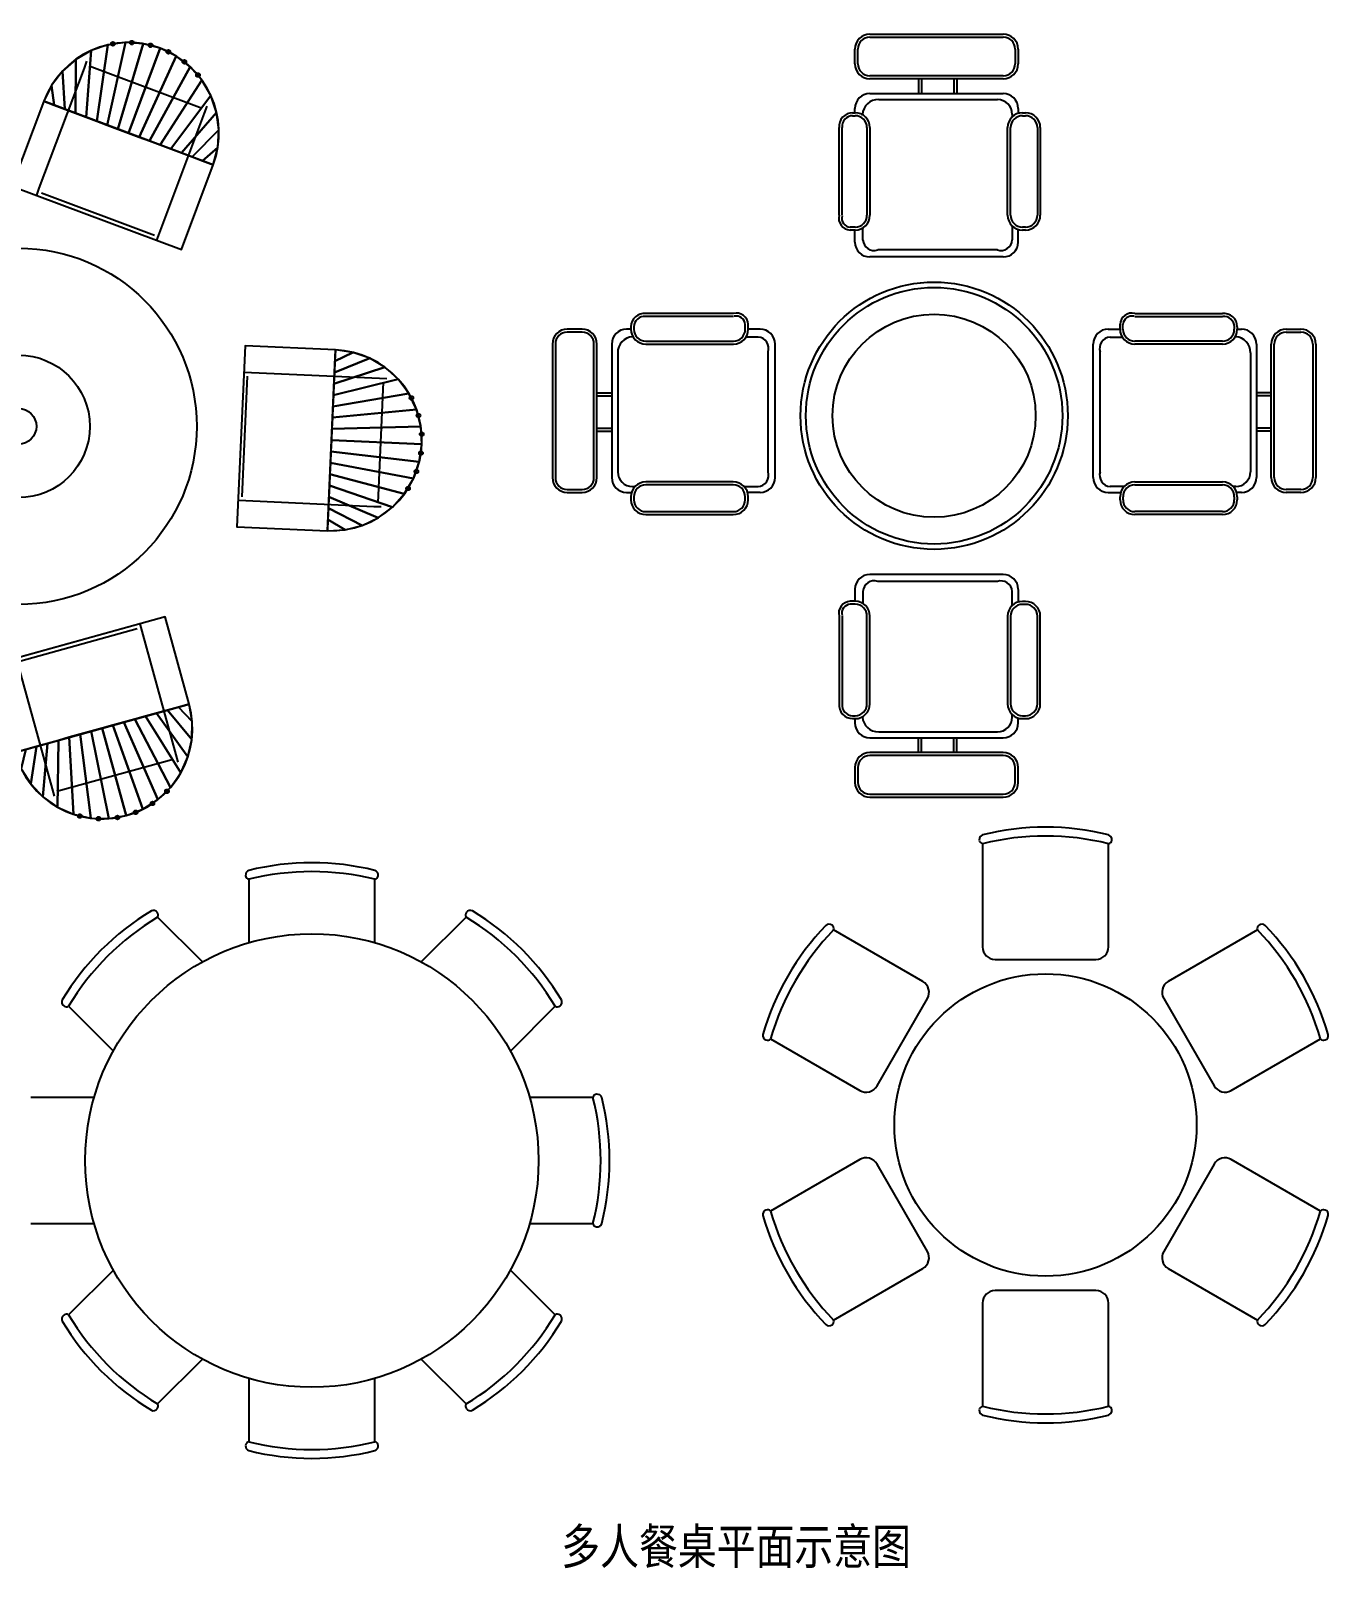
# Model space of a CAD drawing. Extents: x -42728 to 99010, y -18674 to 47645.
# Drawn here: x -20595 to -16224, y 37042 to 42220 of the extents above; entities that cross this region are included whole.
import ezdxf

# ---------------------------------------------------------------- set-up
doc = ezdxf.new("R2010")
doc.units = 0
doc.header["$LTSCALE"] = 100
doc.header["$MEASUREMENT"] = 0
doc.layers.get('0').update_dxf_attribs({"linetype": 'CONTINUOUS'})
doc.layers.add('1-门窗', color=3, linetype='CONTINUOUS')
doc.styles.add('注解-01', font='', dxfattribs={"width": 0.8, "height": 3.5})
doc.styles.get('注解-01').set_extended_font_data('SimSun')

# ---------------------------------------------------------------- blocks, each defined once
blk = doc.blocks.new('A$C683A7D71')
for p, q in [((1068.9, 2569.3), (1518.9, 2569.3)), ((1068.9, 2559.3), (1518.9, 2559.3)), ((1018.9, 2469.3), (1018.9, 2519.3)), ((1028.9, 2469.3), (1028.9, 2519.3)), ((1558.9, 2519.3), (1558.9, 2469.3)), ((1568.9, 2519.3), (1568.9, 2469.3)), ((1518.9, 2429.3), (1068.9, 2429.3)), ((1518.9, 2419.3), (1068.9, 2419.3)), ((1233.6, 2420.4), (1233.6, 2370.3)), ((1243.6, 2420.4), (1243.6, 2370.3)), ((1352.7, 2420.4), (1352.7, 2370.3)), ((1362.7, 2420.4), (1362.7, 2370.3)), ((1068.9, 2369.3), (1518.9, 2369.3)), ((1099.1, 2349.3), (1498.9, 2349.3)), ((1010.9, 2304.7), (1019.5, 2304.7)), ((1010.9, 2294.7), (1019.5, 2294.7)), ((1018.9, 2305.4), (1018.9, 2319.3)), ((1044.5, 2296.1), (1044.4, 2299.1)), ((1548.9, 2299.3), (1548.9, 2290)), ((1568.9, 2319.3), (1568.9, 2302.1)), ((1583.2, 2304.7), (1593.5, 2304.7)), ((1583.2, 2294.7), (1593.5, 2294.7)), ((965.9, 1959.7), (965.9, 2254.7)), ((975.9, 1959.7), (975.9, 2254.7)), ((1059.5, 2254.7), (1059.5, 1959.7)), ((1069.5, 2254.7), (1069.5, 1959.7)), ((1533.2, 1959.9), (1533.2, 2254.7)), ((1543.2, 1959.9), (1543.2, 2254.7)), ((1633.5, 2254.7), (1633.5, 1959.9)), ((1643.5, 2254.7), (1643.5, 1959.9)), ((1019.5, 1919.7), (1002.6, 1919.7)), ((1045.7, 1876.1), (1045.6, 1916.8)), ((1548.9, 1923.5), (1548.9, 1876.5)), ((1593.5, 1919.9), (1583.2, 1919.9)), ((1019.5, 1909.7), (1002.6, 1909.7)), ((1018.9, 1869.3), (1018.9, 1910.8)), ((1569, 1869.3), (1569, 1913.6)), ((1593.5, 1909.9), (1583.2, 1909.9)), ((1518.9, 1819.3), (1068.9, 1819.3)), ((1498.9, 1842.7), (1095.7, 1842.7)), ((609.6, 1629.2), (314.5, 1629.2)), ((609.6, 1619.2), (314.5, 1619.2)), ((1962, 1629.2), (2257, 1629.2)), ((1962, 1619.2), (2257, 1619.2)), ((100, 1576.1), (50, 1576.1)), ((100, 1566.1), (50, 1566.1)), ((263.9, 1576.1), (250, 1576.1)), ((264.5, 1584.2), (264.5, 1575.6)), ((274.5, 1584.2), (274.5, 1575.6)), ((649.6, 1575.6), (649.6, 1592.5)), ((700, 1576.1), (658.5, 1576.1)), ((659.6, 1575.6), (659.6, 1592.5)), ((1871.6, 1576.1), (1913.1, 1576.1)), ((1912, 1575.6), (1912, 1592.5)), ((1922, 1575.6), (1922, 1592.5)), ((2297, 1584.2), (2297, 1575.6)), ((2307, 1584.2), (2307, 1575.6)), ((2307.7, 1576.1), (2321.6, 1576.1)), ((2471.6, 1576.1), (2521.6, 1576.1)), ((2471.6, 1566.1), (2521.6, 1566.1)), ((0, 1526.1), (0, 1076.1)), ((10, 1526.1), (10, 1076.1)), ((140, 1076.1), (140, 1526.1)), ((150, 1076.1), (150, 1526.1)), ((200, 1526.1), (200, 1076.1)), ((273.2, 1550.6), (270.2, 1550.7)), ((314.5, 1535.6), (609.6, 1535.6)), ((314.5, 1525.6), (609.6, 1525.6)), ((693.1, 1549.4), (652.5, 1549.5)), ((750, 1076.1), (750, 1526.1)), ((1821.6, 1076.1), (1821.6, 1526.1)), ((1878.5, 1549.4), (1919.1, 1549.5)), ((2257, 1535.6), (1962, 1535.6)), ((2257, 1525.6), (1962, 1525.6)), ((2298.4, 1550.6), (2301.4, 1550.7)), ((2371.6, 1526.1), (2371.6, 1076.1)), ((2421.6, 1076.1), (2421.6, 1526.1)), ((2431.6, 1076.1), (2431.6, 1526.1)), ((2561.6, 1526.1), (2561.6, 1076.1)), ((2571.6, 1526.1), (2571.6, 1076.1)), ((220, 1496), (220, 1096.1)), ((726.6, 1096.1), (726.6, 1499.4)), ((1845, 1096.1), (1845, 1499.4)), ((2351.6, 1496), (2351.6, 1096.1)), ((148.8, 1361.5), (199, 1361.5)), ((148.8, 1351.5), (199, 1351.5)), ((150, 1361.5), (200.1, 1361.5)), ((150, 1351.5), (200.1, 1351.5)), ((2421.6, 1361.5), (2371.5, 1361.5)), ((2421.6, 1351.5), (2371.5, 1351.5)), ((2422.7, 1361.5), (2372.6, 1361.5)), ((2422.7, 1351.5), (2372.6, 1351.5)), ((148.8, 1242.4), (199, 1242.4)), ((148.8, 1232.4), (199, 1232.4)), ((2422.7, 1242.4), (2372.6, 1242.4)), ((2422.7, 1232.4), (2372.6, 1232.4)), ((50, 1036.1), (100, 1036.1)), ((270, 1046.1), (279.3, 1046.1)), ((609.4, 1061.8), (314.5, 1061.8)), ((609.4, 1051.8), (314.5, 1051.8)), ((645.8, 1046.1), (692.8, 1046.1)), ((1925.8, 1046.1), (1878.8, 1046.1)), ((1962.2, 1061.8), (2257, 1061.8)), ((1962.2, 1051.8), (2257, 1051.8)), ((2301.6, 1046.1), (2292.3, 1046.1)), ((2521.6, 1036.1), (2471.6, 1036.1)), ((50, 1026.1), (100, 1026.1)), ((250, 1026.1), (267.1, 1026.1)), ((264.5, 1011.8), (264.5, 1001.6)), ((274.5, 1011.8), (274.5, 1001.6)), ((649.4, 1001.6), (649.4, 1011.8)), ((699.9, 1026), (655.7, 1026)), ((659.4, 1001.6), (659.4, 1011.8)), ((1871.6, 1026), (1915.9, 1026)), ((1912.2, 1001.6), (1912.2, 1011.8)), ((1922.2, 1001.6), (1922.2, 1011.8)), ((2297, 1011.8), (2297, 1001.6)), ((2321.6, 1026.1), (2304.4, 1026.1)), ((2307, 1011.8), (2307, 1001.6)), ((2521.6, 1026.1), (2471.6, 1026.1)), ((314.5, 961.6), (609.4, 961.6)), ((314.5, 951.6), (609.4, 951.6)), ((2257, 961.6), (1962.2, 961.6)), ((2257, 951.6), (1962.2, 951.6)), ((1518.9, 750), (1068.9, 750)), ((1498.9, 726.6), (1095.7, 726.6)), ((1018.9, 700), (1018.9, 658.5)), ((1045.7, 693.1), (1045.6, 652.5)), ((1548.9, 645.8), (1548.9, 692.8)), ((1569, 699.9), (1569, 655.7)), ((1019.5, 659.6), (1002.6, 659.6)), ((1019.5, 649.6), (1002.6, 649.6)), ((1593.5, 659.4), (1583.2, 659.4)), ((1593.5, 649.4), (1583.2, 649.4)), ((965.9, 609.6), (965.9, 314.5)), ((975.9, 609.6), (975.9, 314.5)), ((1059.5, 314.5), (1059.5, 609.6)), ((1069.5, 314.5), (1069.5, 609.6)), ((1533.2, 609.4), (1533.2, 314.5)), ((1543.2, 609.4), (1543.2, 314.5)), ((1633.5, 314.5), (1633.5, 609.4)), ((1643.5, 314.5), (1643.5, 609.4)), ((1010.9, 274.5), (1019.5, 274.5)), ((1010.9, 264.5), (1019.5, 264.5)), ((1018.9, 263.9), (1018.9, 250)), ((1044.5, 273.2), (1044.4, 270.2)), ((1548.9, 270), (1548.9, 279.3)), ((1568.9, 250), (1568.9, 267.1)), ((1583.2, 274.5), (1593.5, 274.5)), ((1583.2, 264.5), (1593.5, 264.5)), ((1099.1, 220), (1498.9, 220)), ((1068.9, 200), (1518.9, 200)), ((1233.6, 148.8), (1233.6, 199)), ((1243.6, 148.8), (1243.6, 199)), ((1352.7, 148.8), (1352.7, 199)), ((1362.7, 148.8), (1362.7, 199)), ((1518.9, 150), (1068.9, 150)), ((1518.9, 140), (1068.9, 140)), ((1018.9, 100), (1018.9, 50)), ((1028.9, 100), (1028.9, 50)), ((1558.9, 50), (1558.9, 100)), ((1568.9, 50), (1568.9, 100)), ((1068.9, 10), (1518.9, 10)), ((1068.9, 0), (1518.9, 0))]:
    blk.add_line(p, q)
for radius in [450, 432, 342]:
    blk.add_circle((1285.8, 1284.6), radius)
for centre, radius, start, end in [((1068.9, 2519.3), 50, 90, 180), ((1068.9, 2519.3), 40, 90, 180), ((1518.9, 2519.3), 50, 0, 90), ((1518.9, 2519.3), 40, 0, 90), ((1068.9, 2469.3), 50, 180, 270), ((1068.9, 2469.3), 40, 180, 270), ((1518.9, 2469.3), 40, 270, 0), ((1518.9, 2469.3), 50, 270, 0), ((1068.9, 2319.3), 50, 90, 180), ((1098.4, 2295.1), 54.2, 89.3009, 175.7699), ((1498.9, 2299.3), 50, 0, 90), ((1518.9, 2319.3), 50, 0, 90), ((1011.7, 2258.8), 46, 90.95, 185.0462), ((1011.7, 2258.8), 36, 90.95, 185.0462), ((1019.5, 2254.7), 50, 0, 90), ((1019.5, 2254.7), 40, 0, 90), ((1583.2, 2254.7), 50, 90, 180), ((1583.2, 2254.7), 40, 90, 180), ((1593.5, 2254.7), 50, 0, 90), ((1593.5, 2254.7), 40, 0, 90), ((1004.8, 1949.8), 40.2, 165.7556, 266.8441), ((1004.8, 1949.8), 30.2, 165.7556, 266.8441), ((1019.5, 1959.7), 40, 270, 0), ((1019.5, 1959.7), 50, 270, 0), ((1583.2, 1959.9), 50, 180, 270), ((1583.2, 1959.9), 40, 180, 270), ((1593.5, 1959.9), 50, 270, 0), ((1593.5, 1959.9), 40, 270, 0), ((1068.9, 1869.3), 50, 180, 270), ((1083.9, 1879.1), 38.3, 184.473, 287.9867), ((1510.6, 1879.3), 38.4, 252.2762, 355.8312), ((1518.9, 1869.3), 50, 270, 0), ((310.5, 1583.4), 46, 84.9538, 179.05), ((310.5, 1583.4), 36, 84.9538, 179.05), ((619.5, 1590.2), 40.2, 3.1559, 104.2444), ((619.5, 1590.2), 30.2, 3.1559, 104.2444), ((1952.1, 1590.2), 40.2, 75.7556, 176.8441), ((1952.1, 1590.2), 30.2, 75.7556, 176.8441), ((2261.1, 1583.4), 46, 0.95, 95.0462), ((2261.1, 1583.4), 36, 0.95, 95.0462), ((50, 1526.1), 50, 90, 180), ((50, 1526.1), 40, 90, 180), ((100, 1526.1), 50, 0, 90), ((100, 1526.1), 40, 0, 90), ((250, 1526.1), 50, 90, 180), ((314.5, 1575.6), 50, 180, 270), ((314.5, 1575.6), 40, 180, 270), ((609.6, 1575.6), 50, 270, 0), ((609.6, 1575.6), 40, 270, 0), ((700, 1526.1), 50, 0, 90), ((1871.6, 1526.1), 50, 90, 180), ((1962, 1575.6), 50, 180, 270), ((1962, 1575.6), 40, 180, 270), ((2257, 1575.6), 50, 270, 0), ((2257, 1575.6), 40, 270, 0), ((2321.6, 1526.1), 50, 0, 90), ((2471.6, 1526.1), 50, 90, 180), ((2471.6, 1526.1), 40, 90, 180), ((2521.6, 1526.1), 50, 0, 90), ((2521.6, 1526.1), 40, 0, 90), ((274.2, 1496.6), 54.2, 94.2301, 180.6991), ((690.1, 1511.2), 38.3, 342.0133, 85.527), ((1881.4, 1511.2), 38.3, 94.473, 197.9867), ((2297.4, 1496.6), 54.2, 359.3009, 85.7699), ((270, 1096.1), 50, 180, 270), ((690, 1084.5), 38.4, 274.1688, 17.7238), ((1881.6, 1084.5), 38.4, 162.2762, 265.8312), ((2301.6, 1096.1), 50, 270, 0), ((50, 1076.1), 50, 180, 270), ((50, 1076.1), 40, 180, 270), ((100, 1076.1), 50, 270, 0), ((100, 1076.1), 40, 270, 0), ((250, 1076.1), 50, 180, 270), ((314.5, 1011.8), 50, 90, 180), ((314.5, 1011.8), 40, 90, 180), ((609.4, 1011.8), 50, 0, 90), ((609.4, 1011.8), 40, 0, 90), ((700, 1076.1), 50, 270, 0), ((1871.6, 1076.1), 50, 180, 270), ((1962.2, 1011.8), 50, 90, 180), ((1962.2, 1011.8), 40, 90, 180), ((2257, 1011.8), 50, 0, 90), ((2257, 1011.8), 40, 0, 90), ((2321.6, 1076.1), 50, 270, 0), ((2471.6, 1076.1), 50, 180, 270), ((2471.6, 1076.1), 40, 180, 270), ((2521.6, 1076.1), 50, 270, 0), ((2521.6, 1076.1), 40, 270, 0), ((314.5, 1001.6), 50, 180, 270), ((314.5, 1001.6), 40, 180, 270), ((609.4, 1001.6), 50, 270, 0), ((609.4, 1001.6), 40, 270, 0), ((1962.2, 1001.6), 50, 180, 270), ((1962.2, 1001.6), 40, 180, 270), ((2257, 1001.6), 50, 270, 0), ((2257, 1001.6), 40, 270, 0), ((1068.9, 700), 50, 90, 180), ((1083.9, 690.1), 38.3, 72.0133, 175.527), ((1510.6, 690), 38.4, 4.1688, 107.7238), ((1518.9, 700), 50, 0, 90), ((1004.8, 619.5), 40.2, 93.1559, 194.2444), ((1004.8, 619.5), 30.2, 93.1559, 194.2444), ((1019.5, 609.6), 50, 0, 90), ((1019.5, 609.6), 40, 0, 90), ((1583.2, 609.4), 50, 90, 180), ((1583.2, 609.4), 40, 90, 180), ((1593.5, 609.4), 50, 0, 90), ((1593.5, 609.4), 40, 0, 90), ((1011.7, 310.5), 46, 174.9538, 269.05), ((1011.7, 310.5), 36, 174.9538, 269.05), ((1019.5, 314.5), 40, 270, 0), ((1019.5, 314.5), 50, 270, 0), ((1583.2, 314.5), 50, 180, 270), ((1583.2, 314.5), 40, 180, 270), ((1593.5, 314.5), 40, 270, 0), ((1593.5, 314.5), 50, 270, 0), ((1098.4, 274.2), 54.2, 184.2301, 270.6991), ((1498.9, 270), 50, 270, 0), ((1068.9, 250), 50, 180, 270), ((1518.9, 250), 50, 270, 0), ((1068.9, 100), 50, 90, 180), ((1068.9, 100), 40, 90, 180), ((1518.9, 100), 50, 0, 90), ((1518.9, 100), 40, 0, 90), ((1068.9, 50), 50, 180, 270), ((1068.9, 50), 40, 180, 270), ((1518.9, 50), 50, 270, 0), ((1518.9, 50), 40, 270, 0)]:
    blk.add_arc(centre, radius, start, end)
blk = doc.blocks.new('A$C13873D80')
for p, q in [((1412, 2533.8), (1420.9, 2557.6)), ((1428.3, 2541.2, 152.4), (1808.9, 2398.6, 152.4)), ((1260.4, 2129.5, 152.4), (1412, 2533.8, 152.4)), ((1275.2, 2422.3, 355.6), (1168.3, 2136.9, 355.6)), ((1664.8, 1977.9, 152.4), (1816.3, 2382.3, 152.4)), ((1816.3, 2382.3), (1825.2, 2406)), ((109.8, 1928.8, 152.4), (363, 2246.7, 152.4)), ((380.8, 2248.7), (361, 2264.5)), ((718.6, 1979.6, 152.4), (380.8, 2248.7, 152.4)), ((793.8, 2033.3, 355.6), (555.4, 2223.3, 355.6)), ((1739.1, 1922.9, 355.6), (1846.1, 2208.4, 355.6)), ((1168.3, 2136.9, 355.6), (1739.1, 1922.9, 355.6)), ((1251.5, 2105.7), (1260.4, 2129.5)), ((1648.4, 1970.5, 152.4), (1267.9, 2113.1, 152.4)), ((414, 1556.5, 355.6), (793.8, 2033.3, 355.6)), ((738.4, 1963.8), (718.6, 1979.6)), ((1655.9, 1954.1), (1664.8, 1977.9)), ((111.8, 1911), (91.9, 1926.8)), ((720.6, 1961.8, 152.4), (467.3, 1643.9, 152.4)), ((449.5, 1641.9, 152.4), (111.8, 1911, 152.4)), ((175.6, 1746.5, 355.6), (414, 1556.5, 355.6)), ((469.4, 1626.1), (449.5, 1641.9)), ((1953.3, 1598.8, 355.6), (1926.2, 989.8, 355.6)), ((2257.8, 1585.3, 355.6), (1953.3, 1598.8, 355.6)), ((1949.3, 1510), (1974.7, 1508.9)), ((1974.7, 1508.9, 152.4), (2406.1, 1489.7, 152.4)), ((1943.4, 1090.7, 152.4), (1961.5, 1496.7, 152.4)), ((2418.2, 1476.5, 152.4), (2400.2, 1070.5, 152.4)), ((2406.1, 1489.7), (2431.5, 1488.6)), ((396.7, 1168.4, 355.6), (142.4, 1000.4, 355.6)), ((732.8, 659.8, 355.6), (396.7, 1168.4, 355.6)), ((445.7, 1094.2), (424.6, 1080.2)), ((424.6, 1080.2, 152.4), (64.3, 842.2, 152.4)), ((442.1, 1076.7, 152.4), (666.2, 737.6, 152.4)), ((1930.2, 1078.6), (1955.6, 1077.5)), ((1955.6, 1077.5, 152.4), (2386.9, 1058.3, 152.4)), ((2386.9, 1058.3), (2412.3, 1057.2)), ((1926.2, 989.8, 355.6), (2230.7, 976.3, 355.6)), ((64.3, 842.2), (43.1, 828.2)), ((284.8, 485.5, 152.4), (60.7, 824.6, 152.4)), ((683.8, 734), (662.6, 720)), ((662.6, 720, 152.4), (302.3, 481.9, 152.4)), ((1684.2, 686, 355.6), (1096.6, 523.5, 355.6)), ((1765.4, 392.2, 355.6), (1684.2, 686, 355.6)), ((478.5, 491.8, 355.6), (732.8, 659.8, 355.6)), ((1197.9, 538.3, 152.4), (1589.6, 646.6, 152.4)), ((1598.5, 662.3), (1605.2, 637.8)), ((1605.2, 637.8, 152.4), (1720.3, 221.6, 152.4)), ((1096.6, 523.5, 355.6), (1177.8, 229.7, 355.6)), ((1182.3, 547.2), (1189.1, 522.7)), ((1189.1, 522.7, 152.4), (1304.1, 106.5, 152.4)), ((302.3, 481.9), (281.2, 467.9)), ((1720.3, 221.6), (1727.1, 197.1)), ((1711.5, 206, 152.4), (1319.8, 97.7, 152.4)), ((1304.1, 106.5), (1310.9, 82))]:
    blk.add_line(p, q)
for centre, radius in [((1508.5, 2615.6, 406.4), 6.35), ((1572.1, 2619.9, 406.4), 6.35), ((1635.2, 2610.9, 406.4), 6.35), ((1695, 2588.9, 406.4), 6.35), ((1748.9, 2555, 406.4), 6.35), ((1794.7, 2510.6, 406.4), 6.35), ((195.7, 2238, 406.4), 6.35), ((252, 2267.8, 406.4), 6.35), ((146.8, 2197.2, 406.4), 6.35), ((107.4, 2147, 406.4), 6.35), ((79.3, 2089.8, 406.4), 6.35), ((63.8, 2028.1, 406.4), 6.35), ((1190.5, 1327.6, 750), 600), ((1190.5, 1327.6), 240), ((2513.8, 1423.2, 406.4), 6.35), ((1190.5, 1327.6, 50), 60), ((2537.5, 1364, 406.4), 6.35), ((2548.4, 1301.3, 406.4), 6.35), ((2546, 1237.6, 406.4), 6.35), ((2530.4, 1175.8, 406.4), 6.35), ((2502.3, 1118.6, 406.4), 6.35), ((6.3, 725.6, 406.4), 6.35), ((17.3, 662.8, 406.4), 6.35), ((41, 603.7, 406.4), 6.35), ((76.5, 550.8, 406.4), 6.35), ((122.2, 506.4, 406.4), 6.35), ((176.1, 472.5, 406.4), 6.35), ((1690.3, 98.6, 406.4), 6.35), ((1641.4, 57.8, 406.4), 6.35), ((1397.1, 15.4, 406.4), 6.35), ((1460.2, 6.3, 406.4), 6.35), ((1523.8, 10.6, 406.4), 6.35), ((1585.1, 28, 406.4), 6.35)]:
    blk.add_circle(centre, radius)
for centre, start, end in [((1560.7, 2315.3, 355.6), 339.4563, 159.4563), ((1560.7, 2315.3, 762), 24.4563, 114.4563), ((365.5, 1984.9, 355.6), 51.4563, 231.4563), ((365.5, 1984.9, 762), 96.4563, 186.4563), ((2244.3, 1280.8, 355.6), 267.4563, 87.4563), ((2244.3, 1280.8, 762), 312.4563, 42.4563), ((310.5, 746.1, 355.6), 123.4563, 303.4563), ((310.5, 746.1, 762), 168.4563, 258.4563), ((1471.6, 310.9, 355.6), 195.4563, 15.4563), ((1471.6, 310.9, 762), 240.4563, 330.4563)]:
    blk.add_arc(centre, 304.8, start, end)
for points in [[(1382.3, 2382.2, 406.4), (1417.9, 2368.8, 406.4), (1434.5, 2592.8, 406.4), (1382.8, 2562.8, 406.4)], [(1417.9, 2368.8, 406.4), (1453.6, 2355.4, 406.4), (1491, 2612.1, 406.4), (1434.5, 2592.8, 406.4)], [(1453.6, 2355.4, 406.4), (1489.3, 2342.1, 406.4), (1550.2, 2619.9, 406.4), (1491, 2612.1, 406.4)], [(1489.3, 2342.1, 406.4), (1525, 2328.7, 406.4), (1609.9, 2616.1, 406.4), (1550.2, 2619.9, 406.4)], [(1525, 2328.7, 406.4), (1560.7, 2315.3, 406.4), (1667.6, 2600.7, 406.4), (1609.9, 2616.1, 406.4)], [(1560.7, 2315.3, 406.4), (1596.3, 2301.9, 406.4), (1721.2, 2574.4, 406.4), (1667.6, 2600.7, 406.4)], [(1346.6, 2395.5, 406.4), (1382.3, 2382.2, 406.4), (1382.8, 2562.8, 406.4), (1337.9, 2523.4, 406.4)], [(1596.3, 2301.9, 406.4), (1632, 2288.6, 406.4), (1768.7, 2538.1, 406.4), (1721.2, 2574.4, 406.4)], [(1632, 2288.6, 406.4), (1667.7, 2275.2, 406.4), (1808.2, 2493.2, 406.4), (1768.7, 2538.1, 406.4)], [(1310.9, 2408.9, 406.4), (1346.6, 2395.5, 406.4), (1337.9, 2523.4, 406.4), (1301.6, 2475.9, 406.4)], [(1667.7, 2275.2, 406.4), (1703.4, 2261.8, 406.4), (1838.1, 2441.5, 406.4), (1808.2, 2493.2, 406.4)], [(1275.2, 2422.3, 406.4), (1310.9, 2408.9, 406.4), (1301.6, 2475.9, 406.4), (1275.2, 2422.3, 406.4)], [(1703.4, 2261.8, 406.4), (1739, 2248.5, 406.4), (1857.4, 2385, 406.4), (1838.1, 2441.5, 406.4)], [(1275.2, 2422.3, 406.4), (1168.3, 2136.9, 406.4), (1739.1, 1922.9, 406.4), (1846.1, 2208.4, 406.4)], [(1739, 2248.5, 406.4), (1774.7, 2235.1, 406.4), (1865.3, 2325.7, 406.4), (1857.4, 2385, 406.4)], [(436.7, 2074.3, 406.4), (460.5, 2104.1, 406.4), (331.2, 2287.7, 406.4), (272.8, 2275.2, 406.4)], [(460.5, 2104.1, 406.4), (484.2, 2133.9, 406.4), (391, 2288.6, 406.4), (331.2, 2287.7, 406.4)], [(484.2, 2133.9, 406.4), (507.9, 2163.7, 406.4), (449.7, 2277.8, 406.4), (391, 2288.6, 406.4)], [(1774.7, 2235.1, 406.4), (1810.4, 2221.7, 406.4), (1861.4, 2266.1, 406.4), (1865.3, 2325.7, 406.4)], [(389.2, 2014.7, 406.4), (413, 2044.5, 406.4), (217.9, 2251.6, 406.4), (168.7, 2217.6, 406.4)], [(413, 2044.5, 406.4), (436.7, 2074.3, 406.4), (272.8, 2275.2, 406.4), (217.9, 2251.6, 406.4)], [(507.9, 2163.7, 406.4), (531.7, 2193.5, 406.4), (505.3, 2255.7, 406.4), (449.7, 2277.8, 406.4)], [(531.7, 2193.5, 406.4), (555.4, 2223.3, 406.4), (555.4, 2223.3, 406.4), (505.3, 2255.7, 406.4)], [(1810.4, 2221.7, 406.4), (1846.1, 2208.4, 406.4), (1846.1, 2208.4, 406.4), (1861.4, 2266.1, 406.4)], [(341.8, 1955.1, 406.4), (365.5, 1984.9, 406.4), (127.1, 2174.8, 406.4), (94.6, 2124.6, 406.4)], [(365.5, 1984.9, 406.4), (389.2, 2014.7, 406.4), (168.7, 2217.6, 406.4), (127.1, 2174.8, 406.4)], [(175.6, 1746.5, 406.4), (414, 1556.5, 406.4), (793.8, 2033.3, 406.4), (555.4, 2223.3, 406.4)], [(318, 1925.3, 406.4), (341.8, 1955.1, 406.4), (94.6, 2124.6, 406.4), (72.6, 2069.1, 406.4)], [(294.3, 1895.5, 406.4), (318, 1925.3, 406.4), (72.6, 2069.1, 406.4), (61.8, 2010.3, 406.4)], [(270.5, 1865.7, 406.4), (294.3, 1895.5, 406.4), (61.8, 2010.3, 406.4), (62.6, 1950.6, 406.4)], [(246.8, 1835.9, 406.4), (270.5, 1865.7, 406.4), (62.6, 1950.6, 406.4), (75.1, 1892.2, 406.4)], [(223.1, 1806.1, 406.4), (246.8, 1835.9, 406.4), (75.1, 1892.2, 406.4), (98.8, 1837.3, 406.4)], [(199.3, 1776.3, 406.4), (223.1, 1806.1, 406.4), (98.8, 1837.3, 406.4), (132.7, 1788.1, 406.4)], [(175.6, 1746.5, 406.4), (199.3, 1776.3, 406.4), (132.7, 1788.1, 406.4), (175.6, 1746.5, 406.4)], [(2257.8, 1585.3, 406.4), (1953.3, 1598.8, 406.4), (1926.2, 989.8, 406.4), (2230.7, 976.3, 406.4)], [(2254.4, 1509.2, 406.4), (2252.7, 1471.1, 406.4), (2424.7, 1526.5, 406.4), (2373.3, 1556.9, 406.4)], [(2256.1, 1547.2, 406.4), (2254.4, 1509.2, 406.4), (2373.3, 1556.9, 406.4), (2316.9, 1576.8, 406.4)], [(2257.8, 1585.3, 406.4), (2256.1, 1547.2, 406.4), (2316.9, 1576.8, 406.4), (2257.8, 1585.3, 406.4)], [(2252.7, 1471.1, 406.4), (2251, 1433, 406.4), (2469.1, 1486.5, 406.4), (2424.7, 1526.5, 406.4)], [(2251, 1433, 406.4), (2249.3, 1395, 406.4), (2505, 1438.7, 406.4), (2469.1, 1486.5, 406.4)], [(2249.3, 1395, 406.4), (2247.6, 1356.9, 406.4), (2530.8, 1384.8, 406.4), (2505, 1438.7, 406.4)], [(2247.6, 1356.9, 406.4), (2245.9, 1318.8, 406.4), (2545.5, 1326.9, 406.4), (2530.8, 1384.8, 406.4)], [(2245.9, 1318.8, 406.4), (2244.3, 1280.8, 406.4), (2548.8, 1267.3, 406.4), (2545.5, 1326.9, 406.4)], [(2242.6, 1242.7, 406.4), (2240.9, 1204.7, 406.4), (2520.4, 1151.8, 406.4), (2540.3, 1208.1, 406.4)], [(2244.3, 1280.8, 406.4), (2242.6, 1242.7, 406.4), (2540.3, 1208.1, 406.4), (2548.8, 1267.3, 406.4)], [(2240.9, 1204.7, 406.4), (2239.2, 1166.6, 406.4), (2489.9, 1100.4, 406.4), (2520.4, 1151.8, 406.4)], [(478.5, 491.8, 406.4), (732.8, 659.8, 406.4), (396.7, 1168.4, 406.4), (142.4, 1000.4, 406.4)], [(2239.2, 1166.6, 406.4), (2237.5, 1128.5, 406.4), (2450, 1055.9, 406.4), (2489.9, 1100.4, 406.4)], [(2235.8, 1090.5, 406.4), (2234.1, 1052.4, 406.4), (2348.3, 994.3, 406.4), (2402.2, 1020.1, 406.4)], [(2237.5, 1128.5, 406.4), (2235.8, 1090.5, 406.4), (2402.2, 1020.1, 406.4), (2450, 1055.9, 406.4)], [(2234.1, 1052.4, 406.4), (2232.4, 1014.3, 406.4), (2290.4, 979.5, 406.4), (2348.3, 994.3, 406.4)], [(163.4, 968.6, 406.4), (142.4, 1000.4, 406.4), (142.4, 1000.4, 406.4), (96.1, 962.7, 406.4)], [(2232.4, 1014.3, 406.4), (2230.7, 976.3, 406.4), (2230.7, 976.3, 406.4), (2290.4, 979.5, 406.4)], [(205.4, 905, 406.4), (184.4, 936.8, 406.4), (57.9, 916.7, 406.4), (29.5, 864.2, 406.4)], [(184.4, 936.8, 406.4), (163.4, 968.6, 406.4), (96.1, 962.7, 406.4), (57.9, 916.7, 406.4)], [(226.5, 873.2, 406.4), (205.4, 905, 406.4), (29.5, 864.2, 406.4), (11.8, 807.1, 406.4)], [(247.5, 841.4, 406.4), (226.5, 873.2, 406.4), (11.8, 807.1, 406.4), (5.7, 747.6, 406.4)], [(268.5, 809.7, 406.4), (247.5, 841.4, 406.4), (5.7, 747.6, 406.4), (11.2, 688.2, 406.4)], [(289.5, 777.9, 406.4), (268.5, 809.7, 406.4), (11.2, 688.2, 406.4), (28.3, 630.9, 406.4)], [(310.5, 746.1, 406.4), (289.5, 777.9, 406.4), (28.3, 630.9, 406.4), (56.2, 578, 406.4)], [(331.5, 714.3, 406.4), (310.5, 746.1, 406.4), (56.2, 578, 406.4), (93.8, 531.7, 406.4)], [(352.5, 682.5, 406.4), (331.5, 714.3, 406.4), (93.8, 531.7, 406.4), (139.8, 493.5, 406.4)], [(373.5, 650.7, 406.4), (352.5, 682.5, 406.4), (139.8, 493.5, 406.4), (192.4, 465.1, 406.4)], [(1765.4, 392.2, 406.4), (1684.2, 686, 406.4), (1096.6, 523.5, 406.4), (1177.8, 229.7, 406.4)], [(394.5, 618.9, 406.4), (373.5, 650.7, 406.4), (192.4, 465.1, 406.4), (249.5, 447.5, 406.4)], [(415.5, 587.2, 406.4), (394.5, 618.9, 406.4), (249.5, 447.5, 406.4), (308.9, 441.3, 406.4)], [(436.5, 555.4, 406.4), (415.5, 587.2, 406.4), (308.9, 441.3, 406.4), (368.4, 446.8, 406.4)], [(457.5, 523.6, 406.4), (436.5, 555.4, 406.4), (368.4, 446.8, 406.4), (425.7, 463.9, 406.4)], [(478.5, 491.8, 406.4), (457.5, 523.6, 406.4), (425.7, 463.9, 406.4), (478.5, 491.8, 406.4)], [(1691.9, 371.9, 406.4), (1655.2, 361.7, 406.4), (1761, 215.3, 406.4), (1774.1, 273.6, 406.4)], [(1728.7, 382, 406.4), (1691.9, 371.9, 406.4), (1774.1, 273.6, 406.4), (1775.6, 333.3, 406.4)], [(1765.4, 392.2, 406.4), (1728.7, 382, 406.4), (1775.6, 333.3, 406.4), (1765.4, 392.2, 406.4)], [(1471.6, 310.9, 406.4), (1434.9, 300.8, 406.4), (1494, 7, 406.4), (1552.8, 17.2, 406.4)], [(1508.3, 321.1, 406.4), (1471.6, 310.9, 406.4), (1552.8, 17.2, 406.4), (1608.6, 38.7, 406.4)], [(1545.1, 331.3, 406.4), (1508.3, 321.1, 406.4), (1608.6, 38.7, 406.4), (1659.1, 70.6, 406.4)], [(1581.8, 341.4, 406.4), (1545.1, 331.3, 406.4), (1659.1, 70.6, 406.4), (1702.4, 111.8, 406.4)], [(1618.5, 351.6, 406.4), (1581.8, 341.4, 406.4), (1702.4, 111.8, 406.4), (1736.8, 160.7, 406.4)], [(1655.2, 361.7, 406.4), (1618.5, 351.6, 406.4), (1736.8, 160.7, 406.4), (1761, 215.3, 406.4)], [(1288, 260.2, 406.4), (1251.3, 250, 406.4), (1231.3, 123.5, 406.4), (1272.5, 80.2, 406.4)], [(1324.7, 270.3, 406.4), (1288, 260.2, 406.4), (1272.5, 80.2, 406.4), (1321.3, 45.8, 406.4)], [(1361.4, 280.5, 406.4), (1324.7, 270.3, 406.4), (1321.3, 45.8, 406.4), (1375.9, 21.6, 406.4)], [(1398.2, 290.6, 406.4), (1361.4, 280.5, 406.4), (1375.9, 21.6, 406.4), (1434.2, 8.4, 406.4)], [(1434.9, 300.8, 406.4), (1398.2, 290.6, 406.4), (1434.2, 8.4, 406.4), (1494, 7, 406.4)], [(1214.6, 239.9, 406.4), (1177.8, 229.7, 406.4), (1177.8, 229.7, 406.4), (1199.3, 174, 406.4)], [(1251.3, 250, 406.4), (1214.6, 239.9, 406.4), (1199.3, 174, 406.4), (1231.3, 123.5, 406.4)]]:
    blk.add_3dface(points)

msp = doc.modelspace()

# ---------------------------------------------------------------- linework, layer by layer
at = {"layer": '1-门窗'}
for p, q in [((-17388.8893, 39482.05409), (-17388.8893, 39135.00143)), ((-16964.66622, 39135.00143), (-16964.66622, 39482.05409)), ((-19860.24549, 39362.40763), (-19860.24549, 39149.00487)), ((-19436.02241, 39149.00487), (-19436.02241, 39362.40763)), ((-20016.84681, 39084.13847), (-20167.74536, 39235.03702)), ((-19128.52254, 39235.03702), (-19279.42108, 39084.13847)), ((-17590.25096, 39018.74522), (-17890.80738, 39192.27155)), ((-16462.74814, 39192.27155), (-16763.30455, 39018.74522)), ((-17346.46699, 39092.57912), (-17007.08853, 39092.57912)), ((-20467.71637, 38935.066), (-20316.81783, 38784.16746)), ((-18979.45006, 38784.16746), (-18828.55152, 38935.066)), ((-17744.41255, 38666.8849), (-17574.72332, 38960.79527)), ((-16778.8322, 38960.79527), (-16609.14296, 38666.8849)), ((-18102.91892, 38824.88359), (-17802.3625, 38651.35726)), ((-16551.19301, 38651.35726), (-16250.6366, 38824.88359)), ((-20381.68422, 38627.56613), (-20595.08699, 38627.56613)), ((-18701.1809, 38627.56613), (-18914.58367, 38627.56613)), ((-17802.3625, 38418.84483), (-18102.91892, 38245.31851)), ((-16250.6366, 38245.31851), (-16551.19301, 38418.84483)), ((-17574.72332, 38109.40682), (-17744.41255, 38403.31719)), ((-16609.14296, 38403.31719), (-16778.8322, 38109.40682)), ((-20595.08699, 38203.34305), (-20381.68422, 38203.34305)), ((-18914.58367, 38203.34305), (-18701.1809, 38203.34305)), ((-20316.81783, 38046.74172), (-20467.71637, 37895.84318)), ((-18828.55152, 37895.84318), (-18979.45006, 38046.74172)), ((-17890.80738, 37877.93054), (-17590.25096, 38051.45687)), ((-16763.30455, 38051.45687), (-16462.74814, 37877.93054)), ((-17007.08853, 37977.62297), (-17346.46699, 37977.62297)), ((-17388.8893, 37935.20066), (-17388.8893, 37588.148)), ((-16964.66622, 37588.148), (-16964.66622, 37935.20066)), ((-20167.74536, 37595.87217), (-20016.84681, 37746.77071)), ((-19279.42108, 37746.77071), (-19128.52254, 37595.87217)), ((-19860.24549, 37681.90431), (-19860.24549, 37468.50155)), ((-19436.02241, 37468.50155), (-19436.02241, 37681.90431))]:
    msp.add_line(p, q, dxfattribs=at)
for centre, radius in [((-19648.13395, 38415.45459), 763.60154), ((-17176.77776, 38535.10105), 509.06769)]:
    msp.add_circle(centre, radius, dxfattribs=at)
for centre, radius, start, end in [((-17384.00437, 39496.71524), 15.97695, 107.8005, 188.662), ((-17176.77776, 38662.58555), 875.42674, 75.97797, 104.022), ((-17176.77776, 38632.71346), 875.42674, 75.97797, 104.022), ((-16969.55115, 39496.71524), 15.97695, 351.338, 72.19953), ((-17386.02367, 39495.58893), 13.83456, 185.3119, 258.05), ((-16967.52972, 39495.58893), 13.83456, 281.95, 354.6881), ((-19648.13395, 38542.93909), 875.42674, 75.97797, 104.022), ((-19855.36056, 39377.06878), 15.97695, 107.8005, 188.662), ((-19857.37986, 39375.94247), 13.83456, 185.3119, 258.05), ((-19648.13395, 38513.067), 875.42674, 75.97797, 104.022), ((-19440.90734, 39377.06878), 15.97695, 351.338, 72.19953), ((-19438.88591, 39375.94247), 13.83456, 281.95, 354.6881), ((-19738.2791, 38505.59975), 875.42674, 120.97797, 149.022), ((-20181.56652, 39241.94985), 15.97695, 36.338, 117.19953), ((-20179.34074, 39242.58279), 13.83456, 326.95, 39.6881), ((-19116.92566, 39242.58129), 13.83456, 140.3119, 213.05), ((-19114.70137, 39241.94985), 15.97695, 62.8005, 143.662), ((-19557.98879, 38505.59975), 875.42674, 30.97797, 59.022), ((-19717.15634, 38484.47699), 875.42674, 120.97797, 149.022), ((-19579.11155, 38484.47699), 875.42674, 30.97797, 59.022), ((-17287.18258, 38598.8433), 875.42674, 135.97797, 164.022), ((-17905.94677, 39195.37165), 15.97695, 51.338, 132.19953), ((-17903.96064, 39196.5591), 13.83456, 341.95, 54.6881), ((-16449.59381, 39196.55726), 13.83456, 125.3119, 198.05), ((-16447.60874, 39195.37165), 15.97695, 47.8005, 128.662), ((-17066.37294, 38598.8433), 875.42674, 15.97797, 44.022), ((-17261.31259, 38583.90725), 875.42674, 135.97797, 164.022), ((-17092.24293, 38583.90725), 875.42674, 15.97797, 44.022), ((-17346.46699, 39135.00143), 42.42231, 180, 270), ((-17007.08853, 39135.00143), 42.42231, 270, 0), ((-17611.46211, 38982.00642), 42.42231, 330, 60), ((-16742.0934, 38982.00642), 42.42231, 120, 210), ((-20474.6292, 38948.88717), 15.97695, 152.8005, 233.662), ((-20475.26064, 38946.66288), 13.83456, 230.3119, 303.05), ((-18821.00575, 38946.66138), 13.83456, 236.95, 309.6881), ((-18821.63869, 38948.88717), 15.97695, 306.338, 27.19953), ((-18113.17338, 38836.44463), 15.97695, 167.8005, 248.662), ((-16240.38213, 38836.44463), 15.97695, 291.338, 12.19953), ((-18113.20762, 38834.13271), 13.83456, 245.3119, 318.05), ((-16240.34684, 38834.13087), 13.83456, 221.95, 294.6881), ((-18687.64607, 38624.7005), 13.83456, 95.3119, 168.05), ((-19550.52153, 38415.45459), 875.42674, 345.97797, 14.022), ((-18686.51975, 38622.6812), 15.97695, 17.8005, 98.662), ((-19520.64944, 38415.45459), 875.42674, 345.97797, 14.022), ((-17781.15135, 38688.09605), 42.42231, 240, 330), ((-16572.40417, 38688.09605), 42.42231, 210, 300), ((-17781.15135, 38382.10604), 42.42231, 30, 120), ((-16572.40417, 38382.10604), 42.42231, 60, 150), ((-18113.17338, 38233.75746), 15.97695, 111.338, 192.19953), ((-17287.18258, 38471.35879), 875.42674, 195.97797, 224.022), ((-18113.20868, 38236.07122), 13.83456, 41.95, 114.6881), ((-17261.31259, 38486.29484), 875.42674, 195.97797, 224.022), ((-17092.24293, 38486.29484), 875.42674, 315.97797, 344.022), ((-17066.37294, 38471.35879), 875.42674, 315.97797, 344.022), ((-16240.3479, 38236.06938), 13.83456, 65.3119, 138.05), ((-16240.38213, 38233.75746), 15.97695, 347.8005, 68.662), ((-18687.64607, 38206.20656), 13.83456, 191.95, 264.6881), ((-18686.51975, 38208.22798), 15.97695, 261.338, 342.19953), ((-17611.46211, 38088.19567), 42.42231, 300, 30), ((-16742.0934, 38088.19567), 42.42231, 150, 240), ((-17346.46699, 37935.20066), 42.42231, 90, 180), ((-17007.08853, 37935.20066), 42.42231, 0, 90), ((-20474.6292, 37882.02202), 15.97695, 126.338, 207.19953), ((-19738.2791, 38325.30943), 875.42674, 210.97797, 239.022), ((-20475.26214, 37884.2478), 13.83456, 56.95, 129.6881), ((-19717.15634, 38346.43219), 875.42674, 210.97797, 239.022), ((-19579.11155, 38346.43219), 875.42674, 300.97797, 329.022), ((-19557.98879, 38325.30943), 875.42674, 300.97797, 329.022), ((-18821.00725, 37884.2463), 13.83456, 50.3119, 123.05), ((-18821.63869, 37882.02202), 15.97695, 332.8005, 53.662), ((-17905.94677, 37874.83044), 15.97695, 227.8005, 308.662), ((-17903.9617, 37873.64483), 13.83456, 305.3119, 18.05), ((-16449.59487, 37873.64299), 13.83456, 161.95, 234.6881), ((-16447.60874, 37874.83044), 15.97695, 231.338, 312.19953), ((-20179.34224, 37588.32789), 13.83456, 320.3119, 33.05), ((-19116.92716, 37588.32639), 13.83456, 146.95, 219.6881), ((-20181.56652, 37588.95933), 15.97695, 242.8005, 323.662), ((-19114.70137, 37588.95933), 15.97695, 216.338, 297.19953), ((-17384.00437, 37573.48685), 15.97695, 171.338, 252.19953), ((-17386.02579, 37574.61317), 13.83456, 101.95, 174.6881), ((-17176.77776, 38437.48863), 875.42674, 255.97797, 284.022), ((-17176.77776, 38407.61654), 875.42674, 255.97797, 284.022), ((-16967.53184, 37574.61317), 13.83456, 5.3119, 78.05), ((-16969.55115, 37573.48685), 15.97695, 287.8005, 8.662), ((-19855.36056, 37453.8404), 15.97695, 171.338, 252.19953), ((-19857.38198, 37454.96671), 13.83456, 101.95, 174.6881), ((-19648.13395, 38317.84218), 875.42674, 255.97797, 284.022), ((-19648.13395, 38287.97009), 875.42674, 255.97797, 284.022), ((-19438.88803, 37454.96671), 13.83456, 5.3119, 78.05), ((-19440.90734, 37453.8404), 15.97695, 287.8005, 8.662)]:
    msp.add_arc(centre, radius, start, end, dxfattribs=at)

# ---------------------------------------------------------------- block references
for name, p in [('A$C13873D80', (-21826.54391, 39560.14008, -50)), ('A$C683A7D71', (-18837.83773, 39638.98849))]:
    msp.add_blockref(name, p)

# ---------------------------------------------------------------- texts
at = {"layer": '1-门窗', "style": '注解-01', "width": 0.8}
msp.add_text('多人餐桌平面示意图', height=120, dxfattribs=at).set_placement((-18808.2354, 37055.90664, -1300))

doc.saveas('drawing.dxf')
